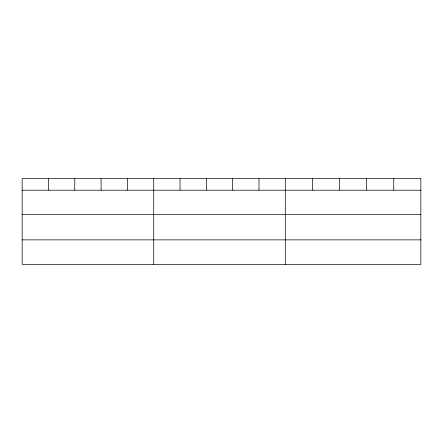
<?xml version="1.0" encoding="UTF-8"?>
<svg xmlns="http://www.w3.org/2000/svg" width="443" height="443" viewBox="0 0 443 443"><rect width="100%" height="100%" fill="white"/><g stroke="black" fill="none" stroke-linecap="round" stroke-linejoin="round"><path stroke-width="0.66" d="M22.15 190.202L420.85 190.202M22.15 214.667L420.85 214.667M22.15 239.868L420.85 239.868M393.738 178.667L393.738 190.202M366.627 178.667L366.627 190.202M339.515 178.667L339.515 190.202M312.404 178.667L312.404 190.202M285.292 178.667L285.292 264.333M258.978 178.667L258.978 190.202M232.664 178.667L232.664 190.202M206.349 178.667L206.349 190.202M180.035 178.667L180.035 190.202M153.721 178.667L153.721 264.333M127.407 178.667L127.407 190.202M101.093 178.667L101.093 190.202M74.778 178.667L74.778 190.202M48.464 178.667L48.464 190.202M420.85 178.667L22.15 178.667L22.15 264.333L420.85 264.333L420.85 178.667"/></g></svg>
